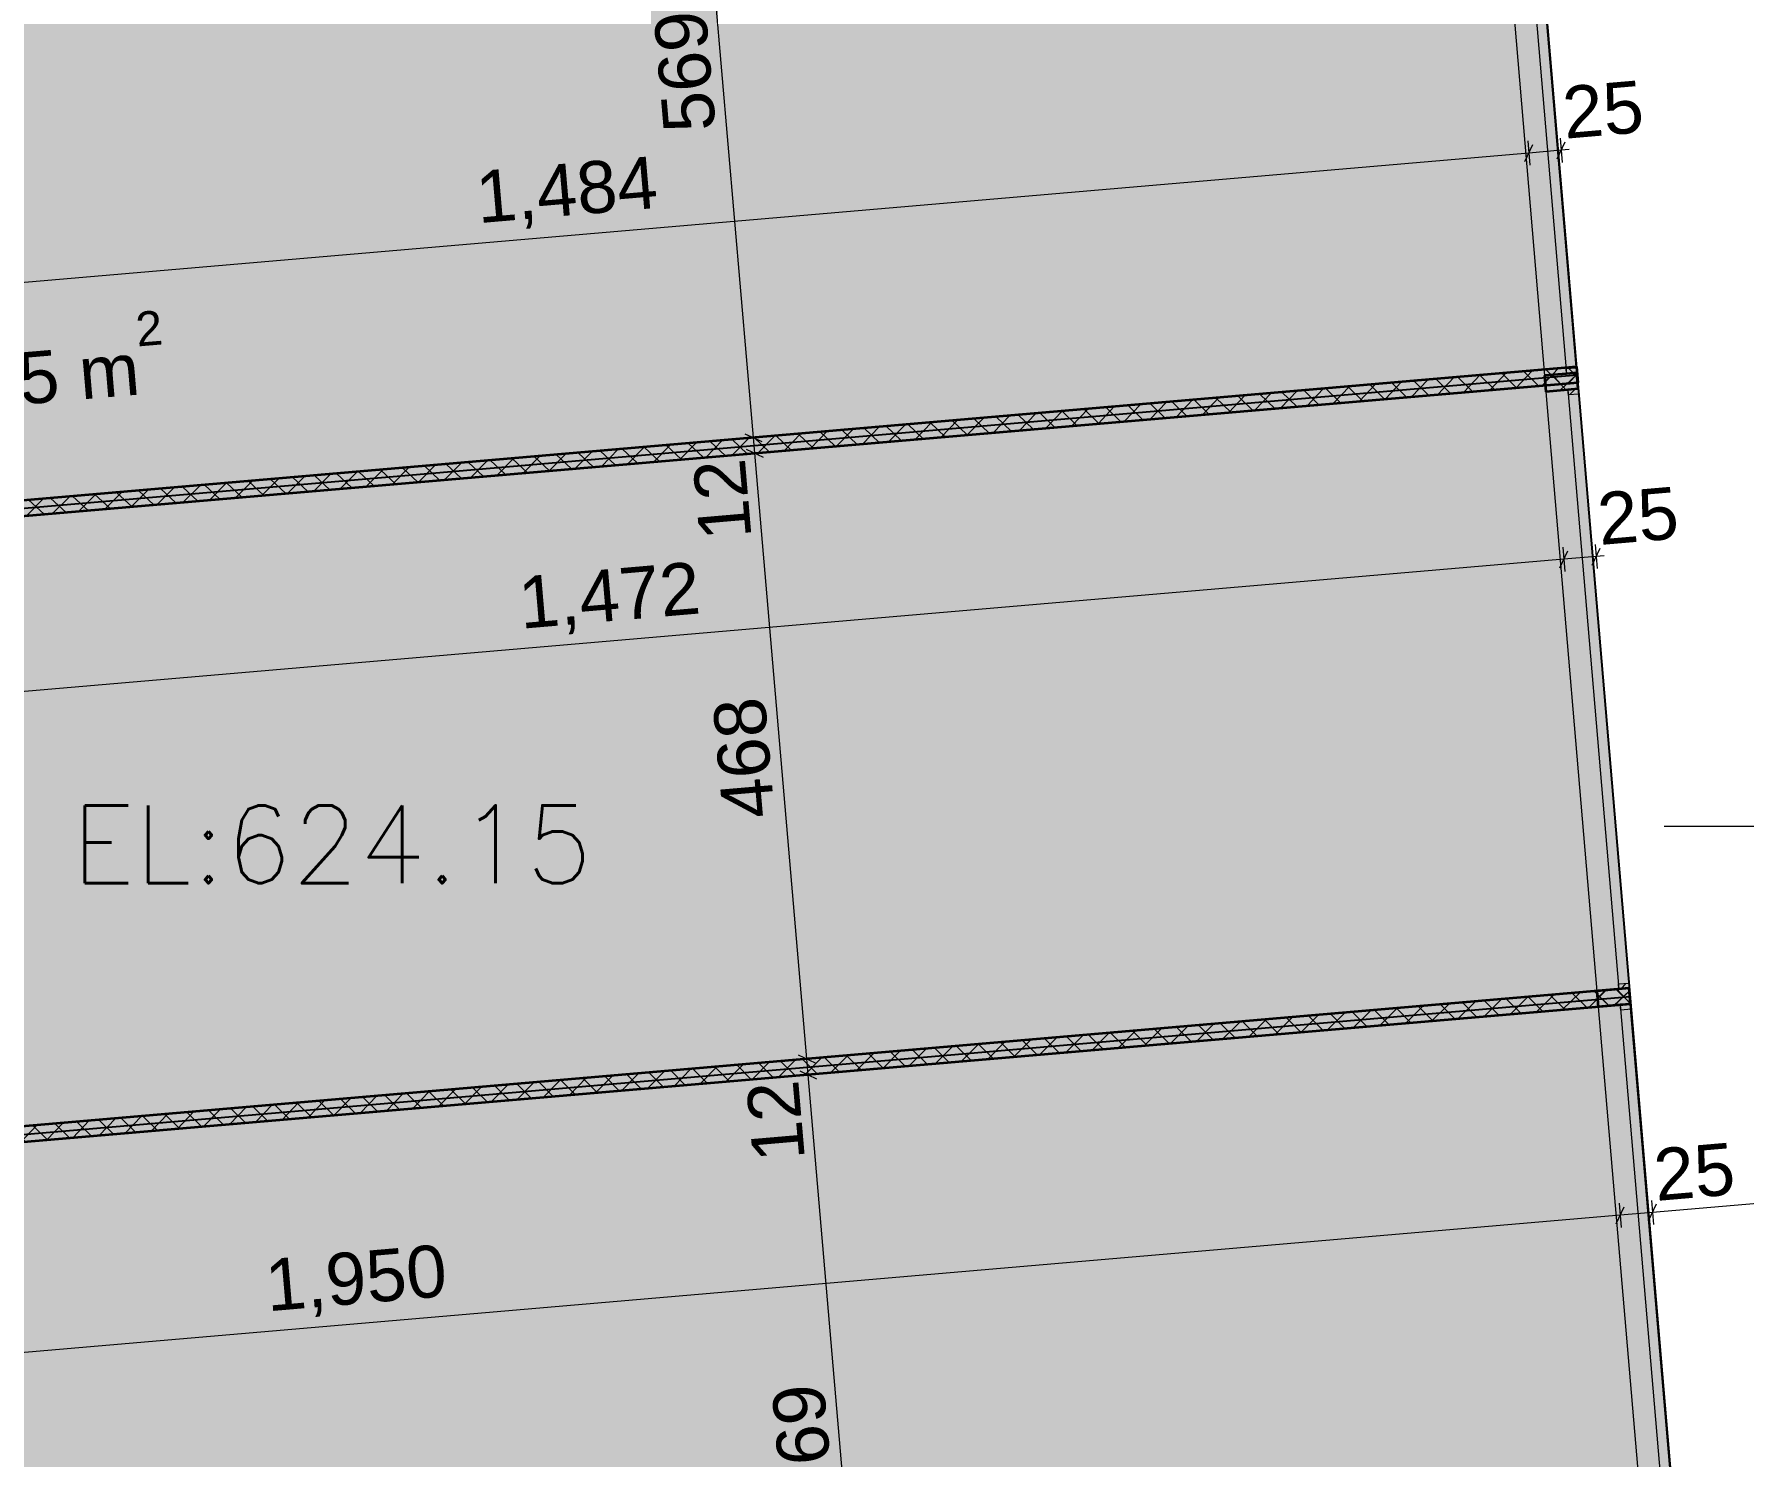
# Model space of a CAD drawing. Header units: metres. Extents: x 7516628 to 7516794, y 4692096 to 4692450.
# Drawn here: x 7516715.43 to 7516728.59, y 4692236.48 to 4692247.43 of the extents above; entities that cross this region are included whole.
import ezdxf

# ---------------------------------------------------------------- set-up
doc = ezdxf.new("R2010")
doc.units = ezdxf.units.M
for name, color, linetype, lineweight in [('2D Drafting - General_Pen_No__1', 7, 'Continuous', 0), ('New_2D Drafting - General_Pen_No__102', 254, 'Continuous', 0), ('New_2D Drafting - General_Pen_No__2', 8, 'Continuous', 0), ('New_Archicad Windows_Pen_No__103', 31, 'Continuous', 0), ('New_Archicad Windows_Pen_No__82', 253, 'Continuous', 0), ('New_Dimensioning - General', 7, 'Continuous', 0), ('New_Dimensioning - General_Pen_No__1', 7, 'Continuous', 0), ('New_Dimensioning - General_Pen_No__142', 8, 'Continuous', 0), ('New_Dimensioning - General_Pen_No__161', 251, 'Continuous', 0), ('New_Drawing & Figure_Pen_No__50', 134, 'Continuous', 0), ('New_Drawing & Figure_Pen_No__58', 12, 'Continuous', 0), ('New_Structural - Bearing', 7, 'Continuous', 0), ('New_Structural - Bearing_Pen_No__102', 254, 'Continuous', 0), ('New_Structural - Bearing_Pen_No__181', 254, 'Continuous', 0), ('New_Structural - Bearing_Pen_No__184', 254, 'Continuous', 0), ('New_Structural - Bearing_Pen_No__22', 8, 'Continuous', 0), ('niveleta lartesite', 5, 'Continuous', 0), ('projekt', 7, 'Continuous', 0)]:
    doc.layers.add(name, color=color, linetype=linetype, lineweight=lineweight)
doc.styles.add('GENERATED_STYLE_1', font='arial.ttf')
doc.styles.get("Standard").update_dxf_attribs({"font": 'simplex.shx'})
doc.dimstyles.new('GENERATED_STYLE__1', dxfattribs={"dimtxt": 400, "dimasz": 95, "dimexe": 0.18, "dimexo": 100000, "dimgap": 0, "dimtad": 1, "dimdec": 0, "dimlfac": 0.1, "dimzin": 0, "dimdsep": 46, "dimtxsty": 'GENERATED_STYLE_1', "dimblk": 'ARROWHEAD_2', "dimblk1": 'ARROWHEAD_2', "dimblk2": 'ARROWHEAD_2', "dimcen": 0.09, "dimclrd": 251, "dimclre": 251, "dimclrt": 7, "dimadec": 0, "dimazin": 0, "dimtfac": 1, "dimtdec": 4, "dimtmove": 0, "dimatfit": 3, "dimfxl": 1, "dimtolj": 1, "dimtzin": 0, "dimarcsym": 0})
pattern_1 = [(44.99999999999998, (0, 0), (-91.92387818248316, 91.92387818248324), []), (135.0000000000001, (0, 0), (91.9238781824829, 91.92387818248349), [])]
pattern_2 = [(44.99999999999998, (0, 0), (-176.7766952966368, 176.7766952966369), []), (44.99999999999998, (-35.35533905932736, 35.35533905932739), (-176.7766952966368, 176.7766952966369), []), (44.99999999999998, (-70.71067811865473, 70.71067811865478), (-176.7766952966368, 176.7766952966369), [])]

# ---------------------------------------------------------------- blocks, each defined once
blk = doc.blocks.new('Slab_31', base_point=(-3863.257726067821, -46951.26156539229))
at = {"layer": 'New_Structural - Bearing_Pen_No__181', "color": 254, "linetype": 'Continuous', "lineweight": 0, "flags": 128}
blk.add_lwpolyline([(-3863.257726067821, -46951.26156539229), (-23791.6893708756, -48648.32431564138), (-19548.63263606421, -98467.96358315441), (377.9263670328498, -96755.52447032201), (-3192.941559095743, -54822.7878604257), (-3600.221372978922, -50040.09806350222)], close=True, dxfattribs=at)
blk = doc.blocks.new('Slab_35', base_point=(-22076.12423998126, 78576.49033854387))
at = {"layer": 'New_Structural - Bearing_Pen_No__184', "color": 254, "linetype": 'Continuous', "lineweight": 0, "flags": 128}
blk.add_lwpolyline([(-22076.12423998126, 78576.49033854387), (-46303.63800945178, 74554.77856824246), (-45594.77753155443, 72138.23779881523), (-25759.95144974149, 75430.77347846248), (-17611.85185514205, 45682.63673964111), (-7877.09251520846, 10141.71721589582), (-11542.09914180956, 9137.861435929606), (-8828.899790343712, -767.8379691656118), (-6016.712207689124, -26229.73658027559), (-4312.456942216158, -41660.27721866157), (379.2418893517606, -96770.96442558194), (-19548.6329040541, -98467.96360597546), (-19555.13085424627, -98391.65813141585), (-19753.14066366718, -98423.51140641085), (-19721.56030660335, -98794.46769330432), (404.927579019386, -97072.67944604837), (412.0980510651861, -97156.90685625123), (8022.656437035948, -96505.83598593903), (-9.094947e-10, 0), (-2952.555899401886, 11490.56185632594), (-19643.20814535404, 76446.13885095759), (-19811.53685661957, 77101.22940127758, 0.388950843474932)], format="xyb", close=True, dxfattribs=at)
blk = doc.blocks.new('Storefront Window with Transom 2 27_24')
at = {"layer": 'New_Archicad Windows_Pen_No__103', "linetype": 'Continuous', "lineweight": 13}
h = blk.add_hatch(dxfattribs=at)
h.set_pattern_fill('ALUMINIUM', color=31, style=0, pattern_type=2)
h.set_pattern_definition(pattern_2)
h.paths.add_polyline_path([(-2872.499999130518, 0), (-2872.499999130518, -80), (-2832.499999130518, -80), (-2832.499999130518, 0)])
h = blk.add_hatch(dxfattribs=at)
h.set_pattern_fill('ALUMINIUM', color=31, style=0, pattern_type=2)
h.set_pattern_definition(pattern_2)
h.paths.add_polyline_path([(2832.499999130518, 0), (2832.499999130518, -80), (2872.499999130518, -80), (2872.499999130518, 0)])
at = {"layer": 'New_Archicad Windows_Pen_No__82', "color": 253, "linetype": 'Continuous', "lineweight": 20}
for p, q in [((-2872.499999130518, 170), (2872.499999130518, 170)), ((-2872.499999130518, 0), (-2872.499999130518, 170)), ((2872.499999130518, 0), (2872.499999130518, 170)), ((-2872.499999130518, 0), (2872.499999130518, 0)), ((-2872.499999130518, 0), (-2872.499999130518, -80)), ((-2832.499999130518, 0), (-2872.499999130518, 0)), ((-2872.499999130518, -80), (-2872.499999130518, 0)), ((-2872.499999130518, -80), (-2872.499999130518, 0)), ((-2832.499999130518, -80), (-2832.499999130518, 0)), ((2832.499999130518, 0), (2832.499999130518, -80)), ((2872.499999130518, 0), (2832.499999130518, 0)), ((2872.499999130518, -80), (2872.499999130518, 0)), ((2872.499999130518, -80), (2872.499999130518, 0)), ((2872.499999130518, -80), (2872.499999130518, 0)), ((-2872.499999130518, -80), (2872.499999130518, -80)), ((-2872.499999130518, -80), (2872.499999130518, -80)), ((-2872.499999130518, -80), (-2832.499999130518, -80)), ((2832.499999130518, -80), (2872.499999130518, -80))]:
    blk.add_line(p, q, dxfattribs=at)
blk = doc.blocks.new('Storefront Window with Transom 2 27_25')
at = {"layer": 'New_Archicad Windows_Pen_No__103', "linetype": 'Continuous', "lineweight": 13}
h = blk.add_hatch(dxfattribs=at)
h.set_pattern_fill('ALUMINIUM', color=31, style=0, pattern_type=2)
h.set_pattern_definition(pattern_2)
h.paths.add_polyline_path([(-2314.900129099319, 0), (-2314.900129099319, -80), (-2274.900129099319, -80), (-2274.900129099319, 0)])
h = blk.add_hatch(dxfattribs=at)
h.set_pattern_fill('ALUMINIUM', color=31, style=0, pattern_type=2)
h.set_pattern_definition(pattern_2)
h.paths.add_polyline_path([(2274.900129099319, 0), (2274.900129099319, -80), (2314.900129099319, -80), (2314.900129099319, 0)])
at = {"layer": 'New_Archicad Windows_Pen_No__82', "color": 253, "linetype": 'Continuous', "lineweight": 20}
for p, q in [((-2314.900129099319, 170), (2314.900129099319, 170)), ((-2314.900129099319, 0), (-2314.900129099319, 170)), ((2314.900129099319, 0), (2314.900129099319, 170)), ((-2314.900129099319, 0), (2314.900129099319, 0)), ((-2314.900129099319, 0), (-2314.900129099319, -80)), ((-2274.900129099319, 0), (-2314.900129099319, 0)), ((-2314.900129099319, -80), (-2314.900129099319, 0)), ((-2314.900129099319, -80), (-2314.900129099319, 0)), ((-2274.900129099319, -80), (-2274.900129099319, 0)), ((2274.900129099319, 0), (2274.900129099319, -80)), ((2314.900129099319, 0), (2274.900129099319, 0)), ((2314.900129099319, -80), (2314.900129099319, 0)), ((2314.900129099319, -80), (2314.900129099319, 0)), ((2314.900129099319, -80), (2314.900129099319, 0)), ((-2314.900129099319, -80), (2314.900129099319, -80)), ((-2314.900129099319, -80), (2314.900129099319, -80)), ((-2314.900129099319, -80), (-2274.900129099319, -80)), ((2274.900129099319, -80), (2314.900129099319, -80))]:
    blk.add_line(p, q, dxfattribs=at)
blk = doc.blocks.new('Storefront Window with Transom 2 27_26')
at = {"layer": 'New_Archicad Windows_Pen_No__103', "linetype": 'Continuous', "lineweight": 13}
h = blk.add_hatch(dxfattribs=at)
h.set_pattern_fill('ALUMINIUM', color=31, style=0, pattern_type=2)
h.set_pattern_definition(pattern_2)
h.paths.add_polyline_path([(-2844.291990718778, 0), (-2844.291990718778, -80), (-2804.291990718778, -80), (-2804.291990718778, 0)])
h = blk.add_hatch(dxfattribs=at)
h.set_pattern_fill('ALUMINIUM', color=31, style=0, pattern_type=2)
h.set_pattern_definition(pattern_2)
h.paths.add_polyline_path([(2804.291990718778, 0), (2804.291990718778, -80), (2844.291990718778, -80), (2844.291990718778, 0)])
at = {"layer": 'New_Archicad Windows_Pen_No__82', "color": 253, "linetype": 'Continuous', "lineweight": 20}
for p, q in [((-2844.291990718778, 170), (2844.291990718778, 170)), ((-2844.291990718778, 0), (-2844.291990718778, 170)), ((2844.291990718778, 0), (2844.291990718778, 170)), ((-2844.291990718778, 0), (2844.291990718778, 0)), ((-2844.291990718778, 0), (-2844.291990718778, -80)), ((-2804.291990718778, 0), (-2844.291990718778, 0)), ((-2844.291990718778, -80), (-2844.291990718778, 0)), ((-2844.291990718778, -80), (-2844.291990718778, 0)), ((-2804.291990718778, -80), (-2804.291990718778, 0)), ((2804.291990718778, 0), (2804.291990718778, -80)), ((2844.291990718778, 0), (2804.291990718778, 0)), ((2844.291990718778, -80), (2844.291990718778, 0)), ((2844.291990718778, -80), (2844.291990718778, 0)), ((2844.291990718778, -80), (2844.291990718778, 0)), ((-2844.291990718778, -80), (2844.291990718778, -80)), ((-2844.291990718778, -80), (2844.291990718778, -80)), ((-2844.291990718778, -80), (-2804.291990718778, -80)), ((2804.291990718778, -80), (2844.291990718778, -80))]:
    blk.add_line(p, q, dxfattribs=at)
blk = doc.blocks.new('Wall_24', base_point=(-3863.345438544469, -46935.7316789857))
at = {"layer": 'New_Structural - Bearing_Pen_No__102', "linetype": 'Continuous', "lineweight": 13}
h = blk.add_hatch(dxfattribs=at)
h.set_pattern_fill('CONCRETE_BLOCK', color=254, style=0, pattern_type=2)
h.set_pattern_definition(pattern_1)
h.paths.add_polyline_path([(-539.0196873065181, -85984.68388332256), (-788.1186077136384, -86005.89044983388), (-777.6108480835826, -86129.31839191467), (-528.5119276764622, -86108.11198621755)])
h = blk.add_hatch(dxfattribs=at)
h.set_pattern_fill('CONCRETE_BLOCK', color=254, style=0, pattern_type=2)
h.set_pattern_definition(pattern_1)
h.paths.add_polyline_path([(-135.7871134196962, -90721.22575329588), (-384.8860456496097, -90742.43204024788), (-374.5694858127136, -90863.61568258384), (-125.4705535828001, -90842.4093053977)])
at = {"layer": 'New_Structural - Bearing_Pen_No__22', "color": 8, "linetype": 'Continuous', "lineweight": 35}
for p, q in [((-618.7313461389411, -85991.47002282583), (-788.1186368764614, -86005.89034656016)), ((-539.01967990952, -85984.68398812733), (-618.7313461389411, -85991.47002282583)), ((-608.2236375795057, -86114.89806213573), (-777.6109283170257, -86129.31838587006)), ((-528.5119713500844, -86108.11202743724), (-608.2236375795057, -86114.89806213573)), ((-215.4988225883529, -90728.01172326598), (-384.886113325873, -90742.4320470003)), ((-135.7871563589316, -90721.22568856746), (-215.4988225883529, -90728.01172326598)), ((-205.1821835818367, -90849.19537787914), (-374.569474319357, -90863.61570161347)), ((-125.4705173524154, -90842.40934318064), (-205.1821835818367, -90849.19537787914))]:
    blk.add_line(p, q, dxfattribs=at)
at = {"layer": 'New_Structural - Bearing_Pen_No__22', "color": 8, "linetype": 'Continuous', "lineweight": 35, "flags": 128}
for points in [[(-788.1186368764478, -86005.89034656016), (-777.6109283170122, -86129.31838587006)], [(-528.5119713500706, -86108.11202743724), (-539.0196799095061, -85984.68398812733)], [(-384.8861133258584, -90742.4320470003), (-374.5694743193422, -90863.61570161347)], [(-125.4705173524006, -90842.40934318064), (-135.7871563589163, -90721.22568856746)]]:
    blk.add_lwpolyline(points, dxfattribs=at)
at = {"layer": 'New_Archicad Windows_Pen_No__82', "color": 253, "linetype": 'Continuous', "lineweight": 20, "xscale": -0.9999999999999998, "zscale": 1000, "rotation": 94.86598670525957}
for name, p in [('Storefront Window with Transom 2 27_24', (-862.3924044584383, -83129.323008142)), ('Storefront Window with Transom 2 27_25', (-411.8612300839148, -88421.45489270086)), ('Storefront Window with Transom 2 27_26', (36.08611818946603, -93683.23605066903))]:
    blk.add_blockref(name, p, dxfattribs=at)
blk = doc.blocks.new('Wall_63', base_point=(-537.8995487214596, -85998.31274016645))
at = {"layer": 'New_Structural - Bearing_Pen_No__102', "linetype": 'Continuous', "lineweight": 13}
h = blk.add_hatch(dxfattribs=at)
h.set_pattern_fill('CONCRETE_BLOCK', color=254, style=0, pattern_type=2)
h.set_pattern_definition(pattern_1)
h.paths.add_polyline_path([(-543.0368726103457, -85938.53307215223), (-15428.39374367734, -87217.74377160765), (-15418.21166168032, -87337.31115277755), (-532.762232285048, -86058.09246267503)])
at = {"layer": 'New_Structural - Bearing_Pen_No__22', "color": 8, "linetype": 'Continuous', "lineweight": 35, "flags": 128}
for points in [[(-543.0368651578706, -85938.53307824174), (-15547.95310341291, -87228.0185041521)], [(-543.0368651578706, -85938.53307824174), (-532.7622322850486, -86058.09240209118)], [(-15418.21174475481, -87337.31115277755), (-532.762232285048, -86058.09240209118)]]:
    blk.add_lwpolyline(points, dxfattribs=at)
blk = doc.blocks.new('Wall_65', base_point=(-15075.80258942876, -92065.35477621343))
at = {"layer": 'New_Structural - Bearing_Pen_No__102', "linetype": 'Continuous', "lineweight": 13}
h = blk.add_hatch(dxfattribs=at)
h.set_pattern_fill('CONCRETE_BLOCK', color=254, style=0, pattern_type=2)
h.set_pattern_definition(pattern_1)
h.paths.add_polyline_path([(-15021.11390902223, -92000.43380734538), (-15010.93191012476, -92120.00110052618), (-125.6039661227444, -90840.79285057777), (-135.8785225930852, -90721.23354797882)])
at = {"layer": 'New_Structural - Bearing_Pen_No__22', "color": 8, "linetype": 'Continuous', "lineweight": 35, "flags": 128}
for points in [[(-135.8785989955667, -90721.23347328625), (-15021.11390902223, -92000.43381594394)], [(-125.6039661227448, -90840.79279713565), (-135.8785989955667, -90721.23347328625)], [(-15010.93191009969, -92120.00110052615), (-125.6039661227444, -90840.79279713565)]]:
    blk.add_lwpolyline(points, dxfattribs=at)
blk = doc.blocks.new('*D708')
at = {"layer": 'New_Dimensioning - General_Pen_No__142', "color": 8, "linetype": 'Continuous', "lineweight": 13}
for p, q in [((-6523.083500971356, -91355.98701903321), (-6392.363310202047, -91417.18800106616)), ((-6036.033168679907, -97023.47987548627), (-5905.312977910599, -97084.6808575192))]:
    blk.add_line(p, q, dxfattribs=at)
at = {"layer": 'New_Dimensioning - General_Pen_No__161', "color": 251, "linetype": 'Continuous', "lineweight": 13}
for p, q in [((-6457.723405586702, -91386.58751004966), (-6468.136914025966, -91265.41218015621)), ((-6364.317683829348, -91378.56045311778), (-6551.129127344053, -91394.61456698157)), ((-5970.673073295252, -97054.08036650275), (-6457.723405586701, -91386.58751004966)), ((-5877.267351537899, -97046.05330957087), (-6064.078795052605, -97062.10742343465)), ((-5949.599810243866, -97299.29643533075), (-5970.673073295252, -97054.08036650275))]:
    blk.add_line(p, q, dxfattribs=at)
at = {"layer": 'New_Dimensioning - General_Pen_No__1', "color": 7, "lineweight": 13, "char_height": 400, "attachment_point": 7, "rotation": 94.91178982775023, "style": 'GENERATED_STYLE_1'}
for s, insert in [('\\A1;12', (-6482.091733479666, -92037.3688488666)), ('\\A1;569', (-6254.720944339932, -94683.13713559149))]:
    blk.add_mtext(s, dxfattribs=dict(at, insert=insert))
blk = doc.blocks.new('ARROWHEAD_2')
at = {"color": 0, "linetype": 'Continuous', "lineweight": 0}
for p, q in [((0, 0), (-1, 0)), ((-0.3781315, -0.6550000000000001), (0.3781315, 0.6550000000000001))]:
    blk.add_line(p, q, dxfattribs=at)
blk = doc.blocks.new('*D709')
at = {"layer": 'New_Dimensioning - General_Pen_No__142', "color": 8, "linetype": 'Continuous', "lineweight": 13}
for p, q in [((-6533.49700941062, -91234.81168913974), (-6402.776818641311, -91296.01267117268)), ((-6523.083500971356, -91355.98701903321), (-6392.363310202047, -91417.18800106616))]:
    blk.add_line(p, q, dxfattribs=at)
at = {"layer": 'New_Dimensioning - General_Pen_No__161', "color": 251, "linetype": 'Continuous', "lineweight": 13}
blk.add_line((-6457.723405586702, -91386.58751004966), (-6468.136914025966, -91265.41218015621), dxfattribs=at)
blk = doc.blocks.new('*D710')
at = {"layer": 'New_Dimensioning - General_Pen_No__142', "color": 8, "linetype": 'Continuous', "lineweight": 13}
for p, q in [((-6934.207574373812, -86571.99942136124), (-6803.487383604502, -86633.20040339416)), ((-6533.49700941062, -91234.81168913974), (-6402.776818641311, -91296.01267117268))]:
    blk.add_line(p, q, dxfattribs=at)
at = {"layer": 'New_Dimensioning - General_Pen_No__161', "color": 251, "linetype": 'Continuous', "lineweight": 13}
for p, q in [((-6775.441757231803, -86594.5728554458), (-6962.253200746509, -86610.62696930963)), ((-6468.136914025966, -91265.41218015621), (-6868.847478989156, -86602.59991237771)), ((-6374.731192268612, -91257.38512322429), (-6561.542635783318, -91273.4392370881)), ((-6457.723405586702, -91386.58751004966), (-6468.136914025966, -91265.41218015621))]:
    blk.add_line(p, q, dxfattribs=at)
at = {"layer": 'New_Dimensioning - General_Pen_No__1', "color": 7, "lineweight": 13, "char_height": 400, "attachment_point": 7, "rotation": 94.91178982775023, "style": 'GENERATED_STYLE_1'}
for s, insert in [('\\A1;12', (-6893.215806882121, -87253.38125119462)), ('\\A1;468', (-6709.014901406515, -89396.80924358222))]:
    blk.add_mtext(s, dxfattribs=dict(at, insert=insert))
blk = doc.blocks.new('*D711')
at = {"layer": 'New_Dimensioning - General_Pen_No__142', "color": 8, "linetype": 'Continuous', "lineweight": 13}
for p, q in [((-6944.482207246631, -86452.44009751182), (-6813.762016477324, -86513.6410795448)), ((-6934.207574373812, -86571.99942136124), (-6803.487383604502, -86633.20040339416))]:
    blk.add_line(p, q, dxfattribs=at)
at = {"layer": 'New_Dimensioning - General_Pen_No__161', "color": 251, "linetype": 'Continuous', "lineweight": 13}
for p, q in [((-6785.716390104624, -86475.01353159641), (-6972.527833619331, -86491.0676454602)), ((-6775.441757231803, -86594.5728554458), (-6962.253200746509, -86610.62696930963)), ((-6868.847478989156, -86602.59991237771), (-6879.122111861978, -86483.04058852831)), ((-6468.136914025966, -91265.41218015621), (-6868.847478989156, -86602.59991237771))]:
    blk.add_line(p, q, dxfattribs=at)
blk = doc.blocks.new('*D712')
at = {"layer": 'New_Dimensioning - General_Pen_No__142', "color": 8, "linetype": 'Continuous', "lineweight": 13}
for p, q in [((-7431.5260804089, -80785.02240180924), (-7300.805889639589, -80846.22338384217)), ((-6944.482207246631, -86452.44009751182), (-6813.762016477324, -86513.6410795448))]:
    blk.add_line(p, q, dxfattribs=at)
at = {"layer": 'New_Dimensioning - General_Pen_No__161', "color": 251, "linetype": 'Continuous', "lineweight": 13}
for p, q in [((-7272.760263266892, -80807.59583589384), (-7459.571706781598, -80823.64994975762)), ((-6879.122111861978, -86483.04058852831), (-7366.165985024245, -80815.62289282572)), ((-6785.716390104624, -86475.01353159641), (-6972.527833619331, -86491.0676454602)), ((-6868.847478989156, -86602.59991237771), (-6879.122111861978, -86483.04058852831))]:
    blk.add_line(p, q, dxfattribs=at)
at = {"layer": 'New_Dimensioning - General_Pen_No__1', "color": 7, "lineweight": 13, "char_height": 400, "attachment_point": 7, "rotation": 94.91178982775023, "style": 'GENERATED_STYLE_1'}
for s, insert in [('\\A1;25', (-7390.53431291721, -81466.40423164263)), ('\\A1;569', (-7163.166753342065, -84112.13493799229))]:
    blk.add_mtext(s, dxfattribs=dict(at, insert=insert))
blk = doc.blocks.new('*D713')
at = {"layer": 'New_Dimensioning - General_Pen_No__142', "color": 8, "linetype": 'Continuous', "lineweight": 13}
for p, q in [((-7452.931571985542, -80535.9404023602), (-7322.211381216233, -80597.14138439312)), ((-7431.5260804089, -80785.02240180924), (-7300.805889639589, -80846.22338384217))]:
    blk.add_line(p, q, dxfattribs=at)
at = {"layer": 'New_Dimensioning - General_Pen_No__161', "color": 251, "linetype": 'Continuous', "lineweight": 13}
for p, q in [((-7387.571476600887, -80566.54089337666), (-7879.469759897131, -74842.63553524467)), ((-7294.165754843534, -80558.51383644476), (-7480.977198358241, -80574.56795030853)), ((-7366.165985024245, -80815.62289282572), (-7387.571476600887, -80566.54089337666)), ((-7272.760263266892, -80807.59583589384), (-7459.571706781598, -80823.64994975762)), ((-6879.122111861978, -86483.04058852831), (-7366.165985024245, -80815.62289282572))]:
    blk.add_line(p, q, dxfattribs=at)
blk = doc.blocks.new('*D873')
at = {"layer": 'New_Dimensioning - General_Pen_No__142', "color": 8, "linetype": 'Continuous', "lineweight": 13}
for p, q in [((-670.6010420169159, -87484.86782359623), (-609.4000599839615, -87354.14763282693)), ((-421.5192018849308, -87463.46234571093), (-360.3182198519753, -87332.74215494162))]:
    blk.add_line(p, q, dxfattribs=at)
at = {"layer": 'New_Dimensioning - General_Pen_No__161', "color": 251, "linetype": 'Continuous', "lineweight": 13}
for p, q in [((-648.0276079323309, -87326.10200645424), (-631.9734940685462, -87512.91344996892)), ((-390.9187108684531, -87398.10225032626), (-640.0005510004383, -87419.5077282116)), ((-398.9457678003454, -87304.69652856891), (-382.8916539365608, -87491.50797208361)), ((-330.0181802826585, -87392.86860920666), (-390.9187108684531, -87398.10225032626))]:
    blk.add_line(p, q, dxfattribs=at)
at = {"layer": 'New_Dimensioning - General_Pen_No__1', "color": 7, "lineweight": 13, "insert": (-361.776141727372, -87315.30294180545), "char_height": 400, "attachment_point": 7, "rotation": 4.91178982775022, "style": 'GENERATED_STYLE_1'}
blk.add_mtext('\\A1;25', dxfattribs=at)
blk = doc.blocks.new('*D874')
at = {"layer": 'New_Dimensioning - General_Pen_No__142', "color": 8, "linetype": 'Continuous', "lineweight": 13}
for p, q in [((-670.6010420169159, -87484.86782359623), (-609.4000599839615, -87354.14763282693)), ((-15333.45945942947, -88744.95764557313), (-15272.25847739652, -88614.2374548038))]:
    blk.add_line(p, q, dxfattribs=at)
at = {"layer": 'New_Dimensioning - General_Pen_No__161', "color": 251, "linetype": 'Continuous', "lineweight": 13}
for p, q in [((-648.0276079323309, -87326.10200645424), (-631.9734940685462, -87512.91344996892)), ((-640.0005510004387, -87419.5077282116), (-15302.85896841299, -88679.59755018848)), ((-15302.85896841299, -88679.59755018848), (-15422.32569419827, -88689.86422541246)), ((-15310.88602534488, -88586.19182843113), (-15294.8319114811, -88773.00327194582))]:
    blk.add_line(p, q, dxfattribs=at)
at = {"layer": 'New_Dimensioning - General_Pen_No__1', "color": 7, "lineweight": 13, "char_height": 400, "attachment_point": 7, "rotation": 4.91178982775022, "style": 'GENERATED_STYLE_1'}
for s, insert in [('\\A1;1,472', (-8662.142977495705, -88028.61595831838)), ('\\A1;12', (-15273.71639927191, -88596.79824166765))]:
    blk.add_mtext(s, dxfattribs=dict(at, insert=insert))
blk = doc.blocks.new('*D878')
at = {"layer": 'New_Dimensioning - General_Pen_No__142', "color": 8, "linetype": 'Continuous', "lineweight": 13}
for p, q in [((-939.3295248483632, -84357.84653689), (-878.1285428154087, -84227.12634612071)), ((-690.247684716376, -84336.44105900469), (-629.0467026834207, -84205.7208682354))]:
    blk.add_line(p, q, dxfattribs=at)
at = {"layer": 'New_Dimensioning - General_Pen_No__161', "color": 251, "linetype": 'Continuous', "lineweight": 13}
for p, q in [((-667.6742506317908, -84177.67524186269), (-651.6201367680061, -84364.48668537739)), ((-659.6471936998985, -84271.08096362004), (-908.7290338318855, -84292.48644150536)), ((-598.7466631141039, -84265.84732250043), (-659.6471936998985, -84271.08096362004))]:
    blk.add_line(p, q, dxfattribs=at)
at = {"layer": 'New_Dimensioning - General_Pen_No__1', "color": 7, "lineweight": 13, "insert": (-630.5046245588173, -84188.28165509923), "char_height": 400, "attachment_point": 7, "rotation": 4.91178982775022, "style": 'GENERATED_STYLE_1'}
blk.add_mtext('\\A1;25', dxfattribs=at)
blk = doc.blocks.new('*D879')
at = {"layer": 'New_Dimensioning - General_Pen_No__142', "color": 8, "linetype": 'Continuous', "lineweight": 13}
for p, q in [((-939.3295248483632, -84357.84653689), (-878.1285428154087, -84227.12634612071)), ((-15721.65466804619, -85628.20303409088), (-15660.45368601324, -85497.48284332157))]:
    blk.add_line(p, q, dxfattribs=at)
at = {"layer": 'New_Dimensioning - General_Pen_No__161', "color": 251, "linetype": 'Continuous', "lineweight": 13}
for p, q in [((-916.7560907637779, -84199.08071974802), (-900.7019768999933, -84385.89216326272)), ((-908.7290338318858, -84292.48644150536), (-15691.05417702972, -85562.84293870624)), ((-659.6471936998985, -84271.08096362004), (-908.7290338318855, -84292.48644150536)), ((-15699.08123396161, -85469.43721694889), (-15683.02712009782, -85656.24866046359)), ((-15691.05417702972, -85562.84293870624), (-20339.87448484234, -85962.35106920266))]:
    blk.add_line(p, q, dxfattribs=at)
at = {"layer": 'New_Dimensioning - General_Pen_No__1', "color": 7, "lineweight": 13, "insert": (-8990.60482321979, -84906.72800922413), "char_height": 400, "attachment_point": 7, "rotation": 4.91178982775022, "style": 'GENERATED_STYLE_1'}
blk.add_mtext('\\A1;1,484', dxfattribs=at)
blk = doc.blocks.new('*D884')
at = {"layer": 'New_Dimensioning - General_Pen_No__142', "color": 8, "linetype": 'Continuous', "lineweight": 13}
for p, q in [((12668.40095800428, -91424.90115761122), (12729.60194003724, -91294.18096684194)), ((7602.59319780325, -91860.24415943278), (7663.794179836203, -91729.52396866349))]:
    blk.add_line(p, q, dxfattribs=at)
at = {"layer": 'New_Dimensioning - General_Pen_No__161', "color": 251, "linetype": 'Continuous', "lineweight": 13}
for p, q in [((18675.94083395801, -90845.89765988775), (12699.00144902076, -91359.54106222659)), ((12690.97439208886, -91266.13534046923), (12707.02850595265, -91452.94678398393)), ((12699.00144902076, -91359.54106222659), (7633.193688819727, -91794.88406404814)), ((7625.166631887835, -91701.47834229078), (7641.220745751621, -91888.2897858055)), ((7633.193688819727, -91794.88406404814), (42.9855067991145, -92447.16780058698))]:
    blk.add_line(p, q, dxfattribs=at)
at = {"layer": 'New_Dimensioning - General_Pen_No__1', "color": 7, "lineweight": 13, "insert": (9703.294371604956, -91536.6898582384), "char_height": 400, "attachment_point": 7, "rotation": 4.91178982775022, "style": 'GENERATED_STYLE_1'}
blk.add_mtext('\\A1;508', dxfattribs=at)
blk = doc.blocks.new('*D885')
at = {"layer": 'New_Dimensioning - General_Pen_No__142', "color": 8, "linetype": 'Continuous', "lineweight": 13}
for p, q in [((7602.59319780325, -91860.24415943278), (7663.794179836203, -91729.52396866349)), ((12.38501578263672, -92512.52789597161), (73.58599781559226, -92381.80770520234))]:
    blk.add_line(p, q, dxfattribs=at)
at = {"layer": 'New_Dimensioning - General_Pen_No__161', "color": 251, "linetype": 'Continuous', "lineweight": 13}
for p, q in [((7633.193688819727, -91794.88406404814), (42.9855067991145, -92447.16780058698)), ((34.95844986722224, -92353.76207882963), (51.01256373100677, -92540.57352234433)), ((42.9855067991145, -92447.16780058698), (-206.0963333328727, -92468.5732784723))]:
    blk.add_line(p, q, dxfattribs=at)
at = {"layer": 'New_Dimensioning - General_Pen_No__1', "color": 7, "lineweight": 13, "char_height": 400, "attachment_point": 7, "rotation": 4.91178982775022, "style": 'GENERATED_STYLE_1'}
for s, insert in [('\\A1;762', (3375.286400494132, -92080.50322741861)), ('\\A1;25', (72.12807594019522, -92364.36849206618))]:
    blk.add_mtext(s, dxfattribs=dict(at, insert=insert))
blk = doc.blocks.new('*D886')
at = {"layer": 'New_Dimensioning - General_Pen_No__142', "color": 8, "linetype": 'Continuous', "lineweight": 13}
for p, q in [((12.38501578263672, -92512.52789597161), (73.58599781559226, -92381.80770520234)), ((-236.6968243493501, -92533.93337385695), (-175.4958423163957, -92403.21318308765))]:
    blk.add_line(p, q, dxfattribs=at)
at = {"layer": 'New_Dimensioning - General_Pen_No__161', "color": 251, "linetype": 'Continuous', "lineweight": 13}
for p, q in [((-214.123390264765, -92375.16755671497), (-198.0692764009805, -92561.97900022964)), ((-206.0963333328729, -92468.5732784723), (-19637.24178434333, -94138.4379061696)), ((42.9855067991145, -92447.16780058698), (-206.0963333328727, -92468.5732784723))]:
    blk.add_line(p, q, dxfattribs=at)
blk = doc.blocks.new('*D887')
at = {"layer": 'New_Dimensioning - General_Pen_No__142', "color": 8, "linetype": 'Continuous', "lineweight": 13}
for p, q in [((-236.6968243493501, -92533.93337385695), (-175.4958423163957, -92403.21318308765)), ((-19667.8422753598, -94203.79800155426), (-19606.64129332685, -94073.07781078495))]:
    blk.add_line(p, q, dxfattribs=at)
at = {"layer": 'New_Dimensioning - General_Pen_No__161', "color": 251, "linetype": 'Continuous', "lineweight": 13}
for p, q in [((-206.0963333328729, -92468.5732784723), (-19637.24178434333, -94138.4379061696)), ((-19645.26884127522, -94045.03218441227), (-19629.21472741144, -94231.84362792697)), ((-19637.24178434333, -94138.4379061696), (-19886.38785823553, -94159.84890414556))]:
    blk.add_line(p, q, dxfattribs=at)
at = {"layer": 'New_Dimensioning - General_Pen_No__1', "color": 7, "lineweight": 13, "char_height": 400, "attachment_point": 7, "rotation": 4.91178982775022, "style": 'GENERATED_STYLE_1'}
for s, insert in [('\\A1;1,950', (-10612.38227662709, -93282.56891143929)), ('\\A1;25', (-19608.09921520224, -94055.6385976488))]:
    blk.add_mtext(s, dxfattribs=dict(at, insert=insert))
blk = doc.blocks.new('A$C11597C86')
at = {"layer": 'New_2D Drafting - General_Pen_No__102', "linetype": 'Continuous', "lineweight": 0}
blk.add_hatch(color=7, dxfattribs=at).paths.add_polyline_path([(105073.9639187182, -77531.53476686472), (125001.8387009991, -75834.53545580183), (126415.8206041041, -92438.9430689646), (106489.2613441439, -94151.38233528718)])
at = {"layer": 'New_2D Drafting - General_Pen_No__2', "color": 8, "linetype": 'Continuous', "lineweight": 15, "flags": 128}
blk.add_lwpolyline([(105073.9639187182, -77531.53476686472), (125001.8387009991, -75834.53545580183), (126415.8206041041, -92438.9430689646), (106489.2613441439, -94151.38233528718)], close=True, dxfattribs=at)
at = {"layer": 'New_Drawing & Figure_Pen_No__50', "color": 134, "linetype": 'Continuous', "lineweight": 25, "flags": 128}
blk.add_lwpolyline([(106488.7031438523, -94151.42986998524), (126415.8206041041, -92438.9430689646), (125912.2788313832, -86525.8402764954), (125908.1868922889, -86469.69025845766), (110962.5823039384, -87754.07858772825), (110554.8504104659, -82966.08011013546), (125500.0345123383, -81681.72791643323), (125000.9323052273, -75819.05990556256), (105073.405718426, -77531.5823015627)], close=True, dxfattribs=at)
at = {"layer": 'New_Drawing & Figure_Pen_No__58', "color": 12, "linetype": 'Continuous', "lineweight": 25, "flags": 128}
blk.add_lwpolyline([(114495.7950952617, 13454.44283728703), (117208.9944467275, 3548.743432192043), (121725.4372948551, -37343.69581730415), (137650.1284157035, -224401.8812631715)], dxfattribs=at)
at = {"layer": 'New_Structural - Bearing', "color": 254, "linetype": 'Continuous', "lineweight": 0}
for name, p in [('Slab_35', (103961.76999709, 82893.0717399013)), ('Slab_31', (122174.6365110034, -42634.68016403486))]:
    blk.add_blockref(name, p, dxfattribs=at)
at = {"layer": 'New_Structural - Bearing', "color": 8, "lineweight": 35}
for name, p in [('Wall_24', (122174.5487985268, -42619.15027762827)), ('Wall_63', (125499.9946883498, -81681.73133880903)), ('Wall_65', (110962.0916476425, -87748.77337485601))]:
    blk.add_blockref(name, p, dxfattribs=at)
at = {"layer": '2D Drafting - General_Pen_No__1', "color": 7, "lineweight": 13, "insert": (111816.0431867655, -82063.03104079538), "char_height": 400, "attachment_point": 7, "rotation": 4.867397360831528, "style": 'GENERATED_STYLE_1'}
blk.add_mtext('{\\fArial|b0|i0|c0|p0;333.445 m{\\H0.66x;\\S2^  ;}}', dxfattribs=at)
at = {"layer": 'New_Dimensioning - General', "color": 251, "linetype": 'Continuous', "lineweight": 13}
for base, p1, p2, angle, picture, middle, turn in [((106400.6524527279, -89821.85650481217), (122433.8998020538, -48612.82735657929), (103126.1548511599, -51718.6245902629), 184.9117898277761, '*D887', (116075.9649806575, -88709.35201737568), 4.91178982775022), ((110346.8400600416, -81246.26153734881), (122433.8998020538, -48612.82735657929), (110489.9411336583, -82911.43710279468), 184.9117898277761, '*D879', (117697.7424340648, -80333.51111516054), 4.91178982775022), ((125831.7979037384, -88151.99187711488), (122682.9992877471, -48591.62720879354), (122433.8998020538, -48612.82735657929), 184.9117898277761, '*D886', (126396.1920340688, -87822.45720462546), 4.91178982775022), ((110735.0352686583, -84363.01614883106), (122433.8998020538, -48612.82735657929), (110619.6824923165, -83020.72975142008), 184.9117898277761, '*D874', (118026.2042797889, -83455.39906425474), 4.91178982775022), ((125397.8936860708, -83102.92632685415), (122682.9992877471, -48591.62720879354), (122433.8998020538, -48612.82735657929), 184.9117898277761, '*D873', (125962.2878164012, -82773.39165436474), 4.91178982775022), ((125129.1652032394, -79975.90504014793), (122682.9992877471, -48591.62720879354), (122433.8998020538, -48612.82735657929), 184.9117898277761, '*D878', (125693.5593335698, -79646.37036765851), 4.91178982775022), ((126080.8797438704, -88130.58639922955), (133604.7916878914, -86706.85579085555), (122682.9992877471, -48591.62720879354), 184.9117898277761, '*D885', (129850.9973908108, -87525.5597687359), 4.91178982775022), ((118650.3227604704, -76249.95949201923), (118671.728252047, -76499.04149146829), (118650.3227604704, -76249.95949201923), 94.9117898280608, '*D713', (118422.0300380708, -76863.65310922785), 94.91178982775023), ((118671.728252047, -76499.04149146829), (119158.7721252093, -82166.45918717087), (118671.728252047, -76499.04149146829), 94.9117898280608, '*D712', (118636.3654264039, -79357.73678338942), 94.91178982775023), ((119169.0467580821, -82286.01851102029), (125902.1070807123, -86404.64428721005), (119169.0467580821, -82286.01851102029), 94.9117898280608, '*D710', (119090.5172783395, -84642.41108897937), 94.91178982775023), ((119158.7721252093, -82166.45918717087), (119169.0467580821, -82286.01851102029), (119158.7721252093, -82166.45918717087), 94.9117898280608, '*D711', (118919.3485441059, -82650.63012877984), 94.91178982775023), ((133671.087925891, -87478.30266269071), (138637.4160801907, -85885.37918421447), (133604.7916878914, -86706.85579085555), 184.9117898277761, '*D884', (136179.0053619217, -86981.74639955569), 4.91178982775022), ((119569.7573230453, -86948.83077879877), (125912.4237197189, -86525.82794182323), (125902.1070807123, -86404.64428721005), 94.9117898280608, '*D709', (119330.4726175083, -87434.6177264518), 94.91178982775023), ((119580.1708314846, -87070.00610869227), (126145.8613662945, -92215.11564583583), (125912.4237197189, -86525.82794182323), 94.9117898280608, '*D708', (119544.811235406, -89928.73898098862), 94.91178982775023)]:
    dim = blk.add_linear_dim(base=base, p1=p1, p2=p2, angle=angle, dimstyle='GENERATED_STYLE__1', dxfattribs=at)
    dim.commit()
    dim.dimension.update_dxf_attribs({"geometry": picture, "text_midpoint": middle, "dimtype": 128, "text_rotation": turn, "insert": (126037.8942370713, 4316.581401357427)})

msp = doc.modelspace()

# ---------------------------------------------------------------- block references
at = {"layer": 'projekt', "xscale": 0.001, "yscale": 0.001, "zscale": 0.001}
msp.add_blockref('A$C11597C86', (7516601.810596049, 4692326.488235551), dxfattribs=at)

# ---------------------------------------------------------------- next in the draw order: linework, layer by layer
at = {"layer": 'niveleta lartesite', "color": 5, "linetype": 'Continuous', "lineweight": 0}
msp.add_line((7516727.981241613, 4692241.331632496, 624.1469999999999), (7516730.481241612, 4692241.331632496, 624.1469999999999), dxfattribs=at)

# ---------------------------------------------------------------- next in the draw order: texts
at = {"layer": 'niveleta lartesite', "color": 5, "linetype": 'Continuous', "lineweight": 0, "insert": (7516715.718488646, 4692241.191419472, 624.1469999999999), "char_height": 0.6, "attachment_point": 4}
msp.add_mtext('EL:624.15', dxfattribs=at)

doc.saveas('drawing.dxf')
